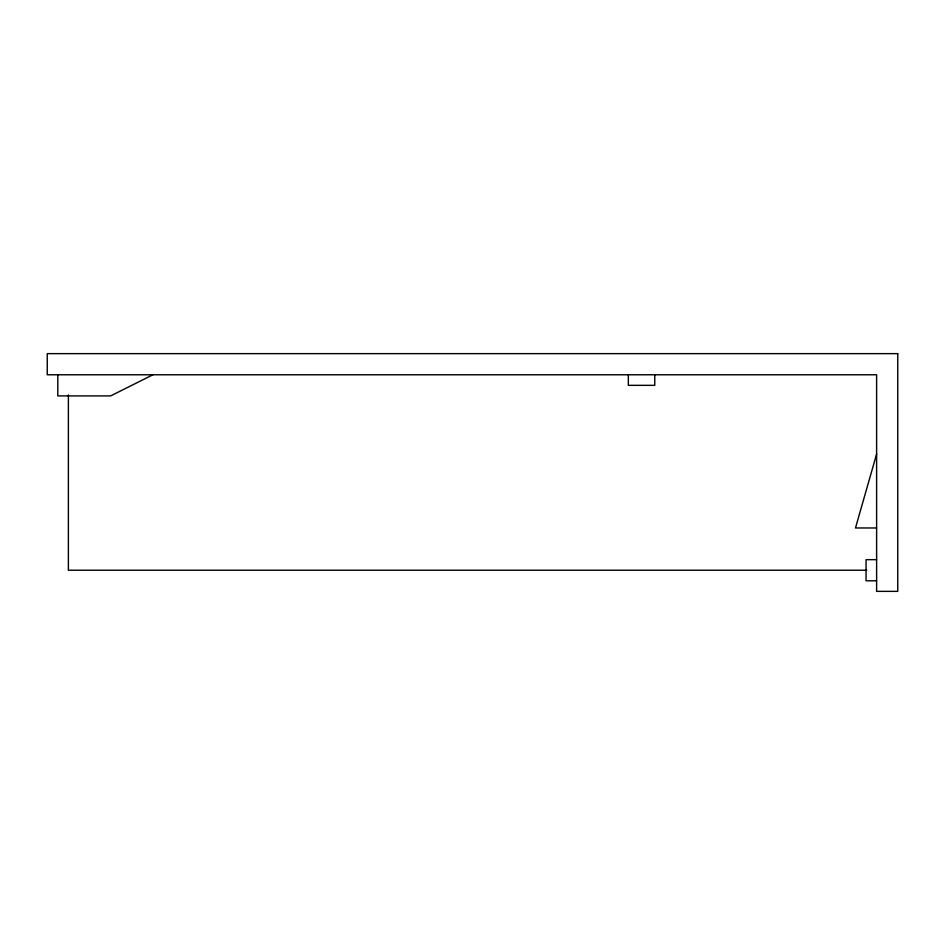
<?xml version="1.0" encoding="UTF-8"?>
<svg xmlns="http://www.w3.org/2000/svg" width="945" height="945" viewBox="0 0 945 945"><rect width="100%" height="100%" fill="white"/><g stroke="black" fill="none" stroke-linecap="round" stroke-linejoin="round"><path stroke-width="1.42" d="M876.617 454.013L855.485 527.971L876.617 527.971M152.901 374.775L110.636 395.908L57.81 395.908L57.81 374.775M876.617 559.664L866.057 559.664L866.057 580.797L876.617 580.797M866.754 570.225L68.383 570.225L68.383 394.892M654.755 374.775L654.755 385.336L628.342 385.336L628.342 374.775M897.75 353.643L47.25 353.643L47.25 374.775L876.617 374.775L876.617 591.357L897.75 591.357L897.75 353.643"/></g></svg>
